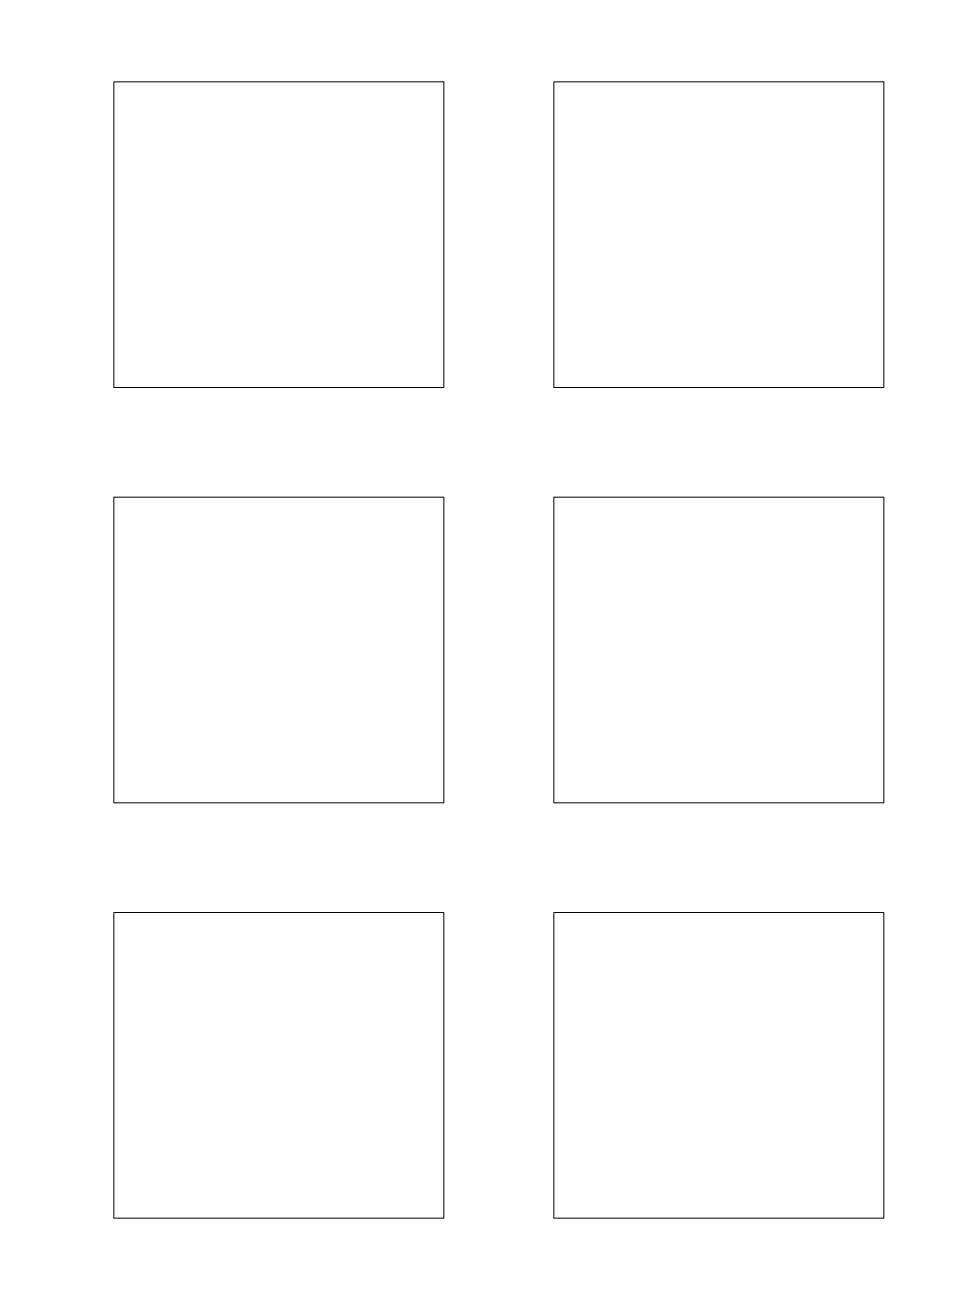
# Model space of a CAD drawing. Header units: millimetres. Extents: x 3554773 to 3850347, y -1853213 to -1653133.
# Drawn here: x 3620162 to 3621865, y -1714244 to -1711950 of the extents above; entities that cross this region are included whole.
import ezdxf

# ---------------------------------------------------------------- set-up
doc = ezdxf.new("R2010")
doc.units = ezdxf.units.MM
doc.header["$MEASUREMENT"] = 0
doc.set_wipeout_variables(frame=1)
doc.linetypes.add('Wipeout_Contour', pattern=[1000, 0, -1000])
doc.layers.add('Structural - Bearing', color=7, linetype='Continuous')
doc.layers.add('Structural - Bearing_Pen_No__3', color=7, linetype='Continuous', lineweight=18, true_color=0xff6600)

msp = doc.modelspace()

# ---------------------------------------------------------------- wipeouts: each hides what was drawn before it
at = {"color": 254, "linetype": 'Wipeout_Contour', "lineweight": 0, "ltscale": 40704785.87758876}
msp.add_wipeout([(3619213.6, -1709460), (3618066.4, -1709460), (3618066.4, -1720177.4), (3618167.5, -1720177.4), (3618167.5, -1720379.6), (3634378.4, -1720379.6), (3634378.4, -1709460), (3633368.7, -1709460), (3633368.7, -1716739.7), (3619213.6, -1716739.7)], dxfattribs=at).dxf.layer = 'Structural - Bearing'

# ---------------------------------------------------------------- next in the draw order: wipeouts: each hides what was drawn before it
at = {"color": 254, "linetype": 'Wipeout_Contour', "lineweight": 0, "ltscale": 16277100.65162014}
msp.add_wipeout([(3620325.8, -1712055.1), (3620325.8, -1712616.8), (3620932.5, -1712616.8), (3620932.5, -1712055.1)], dxfattribs=at).dxf.layer = 'Structural - Bearing'
at = {"color": 254, "linetype": 'Wipeout_Contour', "lineweight": 0, "ltscale": 16277824.73505295}
msp.add_wipeout([(3621134.7, -1712616.8), (3621741.3, -1712616.8), (3621741.3, -1712055.1), (3621134.7, -1712055.1)], dxfattribs=at).dxf.layer = 'Structural - Bearing'
at = {"color": 254, "linetype": 'Wipeout_Contour', "lineweight": 0, "ltscale": 16277421.92752986}
msp.add_wipeout([(3620932.5, -1712819), (3620325.8, -1712819), (3620325.8, -1713380.7), (3620932.5, -1713380.7)], dxfattribs=at).dxf.layer = 'Structural - Bearing'
at = {"color": 254, "linetype": 'Wipeout_Contour', "lineweight": 0, "ltscale": 16278145.9966717}
msp.add_wipeout([(3621134.7, -1713380.7), (3621741.3, -1713380.7), (3621741.3, -1712819), (3621134.7, -1712819)], dxfattribs=at).dxf.layer = 'Structural - Bearing'
at = {"color": 254, "linetype": 'Wipeout_Contour', "lineweight": 0, "ltscale": 16277743.23208384}
msp.add_wipeout([(3620325.8, -1714144.6), (3620932.5, -1714144.6), (3620932.5, -1713582.9), (3620325.8, -1713582.9)], dxfattribs=at).dxf.layer = 'Structural - Bearing'
at = {"color": 254, "linetype": 'Wipeout_Contour', "lineweight": 0, "ltscale": 16278467.286934}
msp.add_wipeout([(3621134.7, -1714144.6), (3621741.3, -1714144.6), (3621741.3, -1713582.9), (3621134.7, -1713582.9)], dxfattribs=at).dxf.layer = 'Structural - Bearing'

# ---------------------------------------------------------------- next in the draw order: linework, layer by layer
at = {"layer": 'Structural - Bearing_Pen_No__3', "linetype": 'Continuous'}
for p, q in [((3620325.8, -1712616.8), (3620325.8, -1712055.1)), ((3620325.8, -1712055.1), (3620932.5, -1712055.1)), ((3620932.5, -1712055.1), (3620932.5, -1712616.8)), ((3621134.7, -1712616.8), (3621134.7, -1712055.1)), ((3621134.7, -1712055.1), (3621741.3, -1712055.1)), ((3621741.3, -1712055.1), (3621741.3, -1712616.8)), ((3620325.8, -1712616.8), (3620932.5, -1712616.8)), ((3621134.7, -1712616.8), (3621741.3, -1712616.8)), ((3620325.8, -1713380.7), (3620325.8, -1712819)), ((3620325.8, -1712819), (3620932.5, -1712819)), ((3620932.5, -1712819), (3620932.5, -1713380.7)), ((3621134.7, -1713380.7), (3621134.7, -1712819)), ((3621134.7, -1712819), (3621741.3, -1712819)), ((3621741.3, -1712819), (3621741.3, -1713380.7)), ((3620325.8, -1713380.7), (3620932.5, -1713380.7)), ((3621134.7, -1713380.7), (3621741.3, -1713380.7)), ((3620325.8, -1714144.6), (3620325.8, -1713582.9)), ((3620325.8, -1713582.9), (3620932.5, -1713582.9)), ((3620932.5, -1713582.9), (3620932.5, -1714144.6)), ((3621134.7, -1714144.6), (3621134.7, -1713582.9)), ((3621134.7, -1713582.9), (3621741.3, -1713582.9)), ((3621741.3, -1713582.9), (3621741.3, -1714144.6)), ((3620325.8, -1714144.6), (3620932.5, -1714144.6)), ((3621134.7, -1714144.6), (3621741.3, -1714144.6))]:
    msp.add_line(p, q, dxfattribs=at)

doc.saveas('drawing.dxf')
